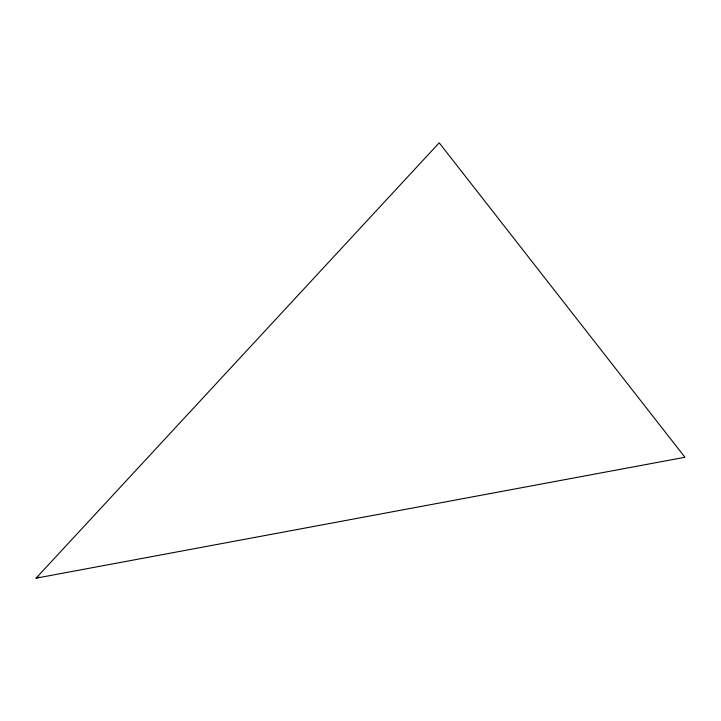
<?xml version="1.0" encoding="UTF-8"?>
<svg xmlns="http://www.w3.org/2000/svg" width="721" height="721" viewBox="0 0 721 721"><rect width="100%" height="100%" fill="white"/><g stroke="black" fill="none" stroke-linecap="round" stroke-linejoin="round"><path stroke-width="1.08" d="M36.05 578.179L439.206 142.821L684.95 457.276L36.05 578.179L39.24 577.079"/></g></svg>
